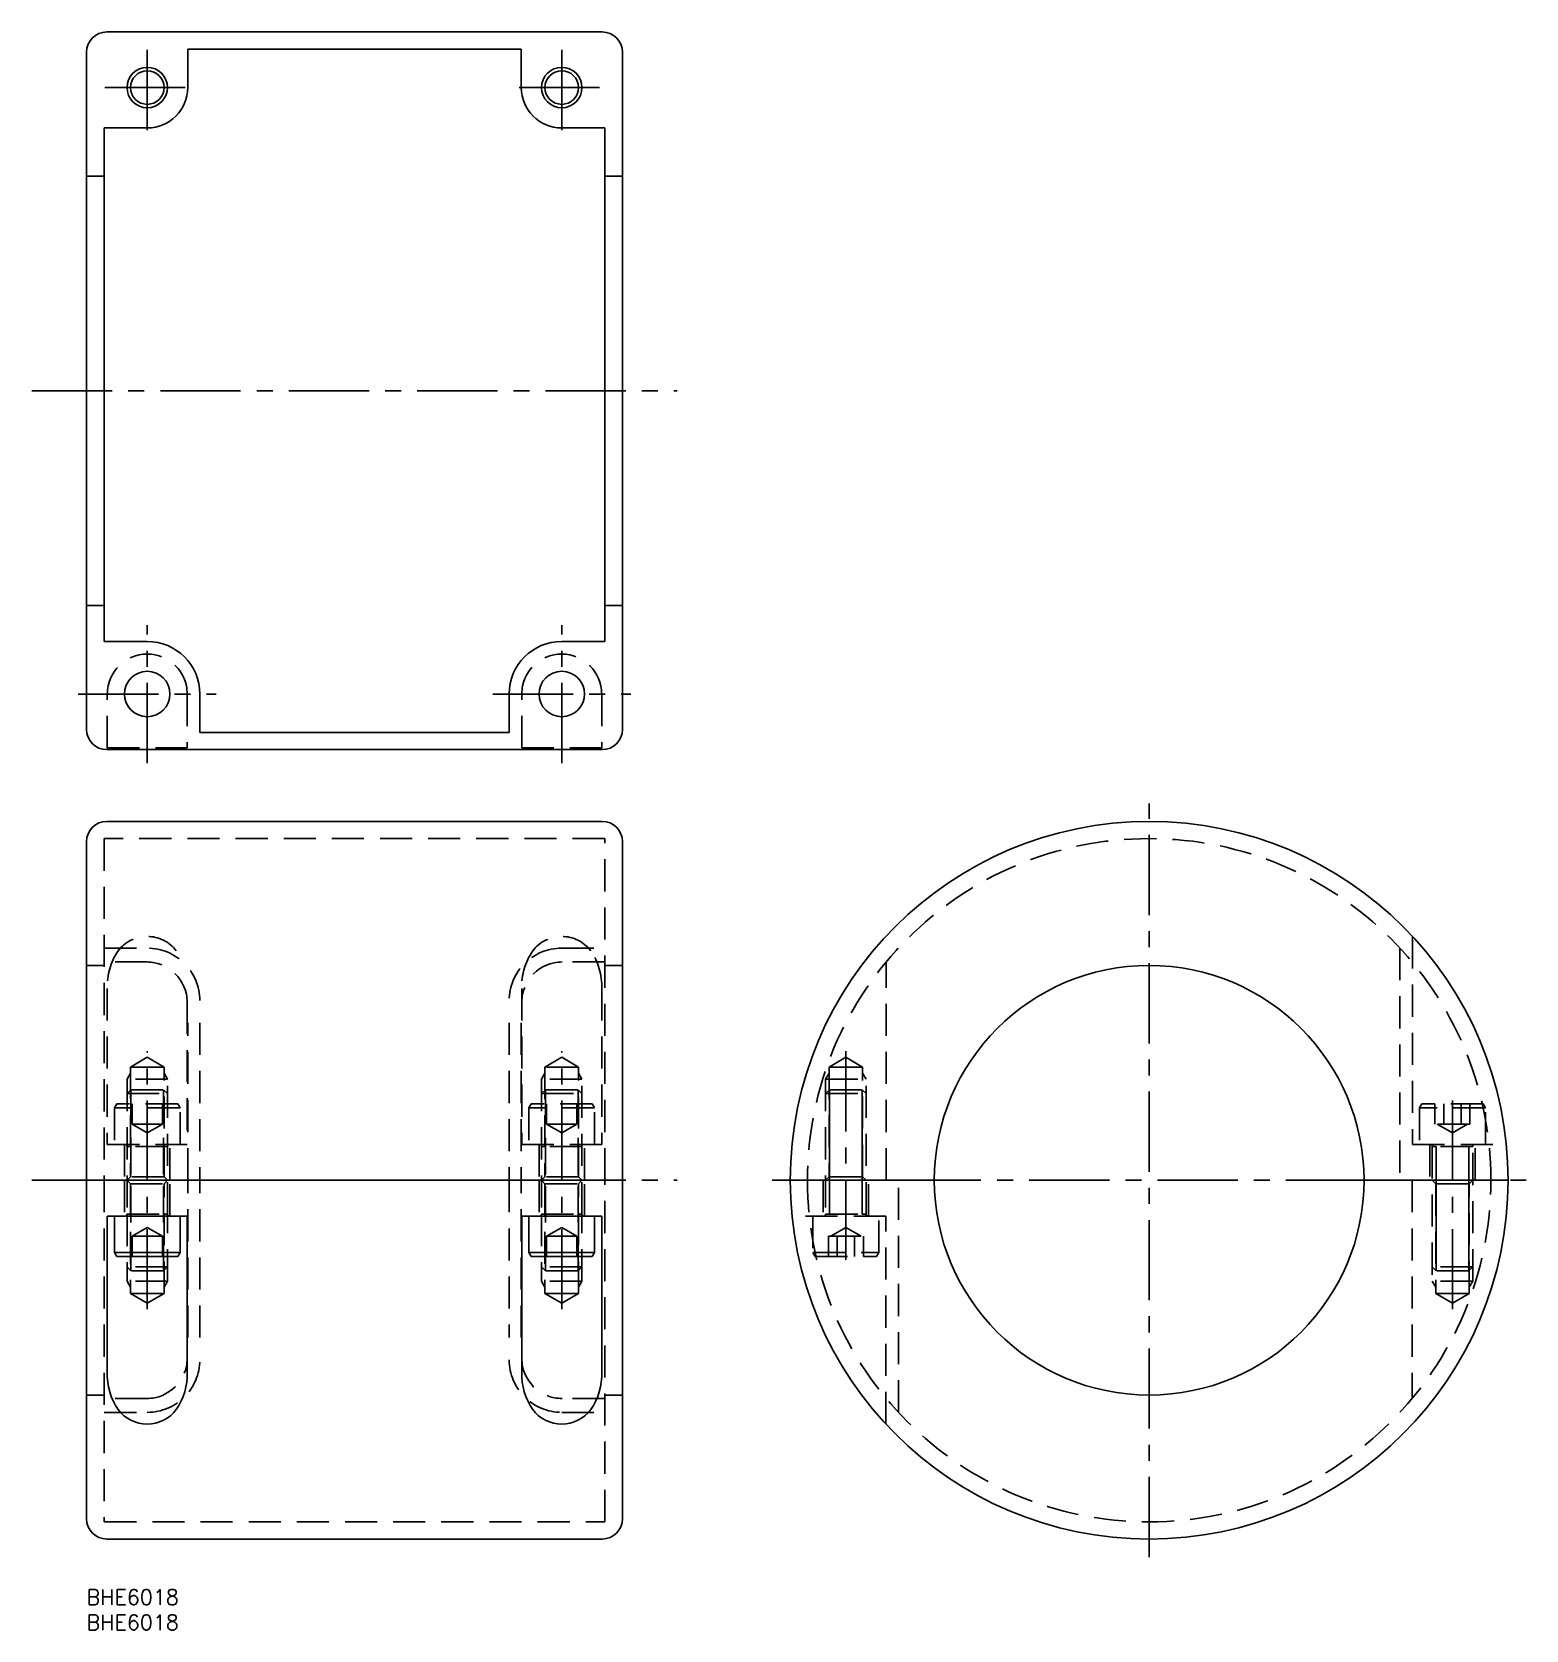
# Model space of a CAD drawing. Extents: x -11 to 285, y -8 to 308.
import ezdxf

# ---------------------------------------------------------------- set-up
doc = ezdxf.new("R2010")
doc.units = 0
doc.header["$LTSCALE"] = 0.5
doc.linetypes.add('CENTER', pattern=[50.8, 31.75, -6.35, 6.35, -6.35])
doc.linetypes.add('DASHED', pattern=[19.05, 12.7, -6.35])
for name, color, linetype in [('MSM_CENTER', 1, 'CENTER'), ('MSM_CONTINUOUS', 7, 'CONTINUOUS'), ('MSM_DASHED', 4, 'DASHED'), ('MSM_NARROW', 5, 'CONTINUOUS'), ('MSM_PART_NUMBER', 7, 'CONTINUOUS')]:
    doc.layers.add(name, color=color, linetype=linetype)
doc.styles.get("Standard").update_dxf_attribs({"font": 'txt.shx', "height": 3, "bigfont": 'bigfont.shx'})

msp = doc.modelspace()

# ---------------------------------------------------------------- linework, layer by layer
at = {"layer": 'MSM_CENTER'}
for p, q in [((12, 288.8), (12, 305.6)), ((94, 288.8), (94, 305.6)), ((3.6, 297.2), (20.4, 297.2)), ((85.6, 297.2), (102.4, 297.2)), ((-10.8, 237.2), (116.8, 237.2)), ((12, 163.55), (12, 190.85)), ((94, 163.55), (94, 190.85)), ((-1.65, 177.2), (25.65, 177.2)), ((80.35, 177.2), (107.65, 177.2)), ((210.2, 6.45), (210.2, 155.55)), ((12, 55.47), (12, 106.53)), ((94, 55.47), (94, 106.53)), ((150.2, 106.53), (150.2, 64.5)), ((270.2, 55.47), (270.2, 97.5)), ((-10.8, 81), (116.8, 81)), ((135.65, 81), (284.75, 81))]:
    msp.add_line(p, q, dxfattribs=at)
at = {"layer": 'MSM_CONTINUOUS'}
for p, q in [((102, 308.2), (4, 308.2)), ((0, 170.2), (0, 304.2)), ((20, 304.8), (20, 297.2)), ((20, 304.8), (86, 304.8)), ((86, 297.2), (86, 304.8)), ((106, 304.2), (106, 170.2)), ((12, 289.2), (3.5, 289.2)), ((3.5, 289.2), (3.5, 187.6)), ((102.5, 289.2), (94, 289.2)), ((102.5, 187.6), (102.5, 289.2)), ((0, 279.7), (3.5, 279.7)), ((102.5, 279.7), (106, 279.7)), ((0, 194.7), (3.5, 194.7)), ((102.5, 194.7), (106, 194.7)), ((3.5, 187.6), (12, 187.6)), ((94, 187.6), (102.5, 187.6)), ((22.4, 177.2), (22.4, 169.6)), ((83.6, 169.6), (83.6, 177.2)), ((22.4, 169.6), (83.6, 169.6)), ((102, 166.2), (4, 166.2)), ((102, 152), (4, 152)), ((0, 81), (0, 148)), ((106, 81), (106, 148)), ((0, 14), (0, 81)), ((0, 81), (106, 81)), ((106, 14), (106, 81)), ((167.7, 81), (139.2, 81)), ((139.2, 81), (167.7, 81)), ((252.7, 81), (281.2, 81)), ((281.2, 81), (252.7, 81)), ((4.1, 43.04), (4.1, 73.9)), ((4.1, 73.9), (19.9, 73.9)), ((5.5, 73.9), (5.5, 66.7)), ((18.5, 66.7), (18.5, 73.9)), ((19.9, 73.9), (19.9, 43.04)), ((86.1, 43.04), (86.1, 73.9)), ((86.1, 73.9), (101.9, 73.9)), ((87.5, 73.9), (87.5, 66.7)), ((100.5, 66.7), (100.5, 73.9)), ((101.9, 73.9), (101.9, 43.04)), ((5.5, 66.7), (5.96, 65.9)), ((5.5, 66.7), (18.5, 66.7)), ((18.04, 65.9), (18.5, 66.7)), ((87.5, 66.7), (87.96, 65.9)), ((87.5, 66.7), (100.5, 66.7)), ((100.04, 65.9), (100.5, 66.7)), ((5.96, 65.9), (18.04, 65.9)), ((87.96, 65.9), (100.04, 65.9)), ((4, 10), (102, 10))]:
    msp.add_line(p, q, dxfattribs=at)
for centre, radius in [((12, 297.2), 3.32), ((94, 297.2), 3.32), ((12, 177.2), 4.5), ((94, 177.2), 4.5)]:
    msp.add_circle(centre, radius, dxfattribs=at)
for centre, radius, start, end in [((4, 304.2), 4, 90, 180), ((102, 304.2), 4, 0, 90), ((12, 297.2), 8, 270, 0), ((94, 297.2), 8, 180, 270), ((12, 177.2), 10.4, 0, 90), ((94, 177.2), 10.4, 90, 180), ((4, 170.2), 4, 180, 270), ((102, 170.2), 4, 270, 0), ((4, 148), 4, 90, 180), ((102, 148), 4, 0, 90), ((210.2, 81), 71, 0, 180), ((210.2, 81), 42.5, 0, 180), ((210.2, 81), 71, 180, 0), ((210.2, 81), 42.5, 180, 0), ((16.37, 42.58), 12.28, 177.8656, 214.5446), ((7.63, 42.58), 12.28, 325.4554, 2.1344), ((98.37, 42.58), 12.28, 177.8656, 214.5446), ((89.63, 42.58), 12.28, 325.4554, 2.1344), ((12, 39.97), 7.21, 217.1103, 322.8231), ((94, 39.97), 7.21, 217.1769, 322.8897), ((4, 14), 4, 180, 270), ((102, 14), 4, 270, 0)]:
    msp.add_arc(centre, radius, start, end, dxfattribs=at)
at = {"layer": 'MSM_DASHED'}
for p, q in [((4.1, 166.56), (4.1, 177.2)), ((19.9, 177.2), (19.9, 166.56)), ((86.1, 166.56), (86.1, 177.2)), ((101.9, 177.2), (101.9, 166.56)), ((4.1, 166.56), (19.9, 166.56)), ((86.1, 166.56), (101.9, 166.56)), ((3.5, 148.6), (3.5, 81)), ((102.5, 148.6), (3.5, 148.6)), ((102.5, 81), (102.5, 148.6)), ((3.5, 126.93), (12, 126.93)), ((94, 126.93), (102.5, 126.93)), ((259.8, 126.93), (259.8, 81)), ((262.3, 129.23), (262.3, 88.1)), ((3.5, 123.5), (0, 123.5)), ((12, 124.19), (3.5, 124.19)), ((102.5, 124.19), (94, 124.19)), ((106, 123.5), (102.5, 123.5)), ((158.2, 81), (158.2, 124.19)), ((4.1, 118.96), (4.1, 88.1)), ((86.1, 118.96), (86.1, 88.1)), ((101.9, 118.96), (101.9, 88.1)), ((19.9, 116.27), (19.9, 88.1)), ((20, 81), (20, 112.14)), ((22.4, 112.14), (22.4, 81)), ((83.6, 112.14), (83.6, 81)), ((86, 112.14), (86, 81)), ((12, 105.32), (8.68, 103.4)), ((15.32, 103.4), (12, 105.32)), ((94, 105.32), (90.68, 103.4)), ((97.32, 103.4), (94, 105.32)), ((150.2, 105.32), (146.88, 103.4)), ((153.52, 103.4), (150.2, 105.32)), ((8, 101), (8.68, 102.17)), ((8.68, 103.4), (8.68, 81.68)), ((15.32, 103.4), (8.68, 103.4)), ((15.32, 81.68), (15.32, 103.4)), ((16, 101), (15.32, 102.17)), ((90, 101), (90.68, 102.17)), ((90.68, 103.4), (90.68, 81.68)), ((97.32, 103.4), (90.68, 103.4)), ((97.32, 81.68), (97.32, 103.4)), ((98, 101), (97.32, 102.17)), ((146.2, 101), (146.88, 102.17)), ((146.88, 103.4), (146.88, 81.68)), ((153.52, 103.4), (146.88, 103.4)), ((153.52, 81.68), (153.52, 103.4)), ((154.2, 101), (153.52, 102.17)), ((8, 101), (8, 74.3)), ((16, 101), (8, 101)), ((8.77, 98.9), (8, 98.13)), ((8, 98.13), (16, 98.13)), ((8.77, 98.9), (15.23, 98.9)), ((8.77, 98.9), (8.77, 74.3)), ((16, 98.13), (15.23, 98.9)), ((15.23, 98.9), (15.23, 74.3)), ((16, 74.3), (16, 101)), ((90, 101), (90, 74.3)), ((98, 101), (90, 101)), ((90.77, 98.9), (90, 98.13)), ((90, 98.13), (98, 98.13)), ((90.77, 98.9), (97.23, 98.9)), ((90.77, 98.9), (90.77, 74.3)), ((98, 98.13), (97.23, 98.9)), ((97.23, 98.9), (97.23, 74.3)), ((98, 74.3), (98, 101)), ((146.2, 101), (146.2, 74.3)), ((146.2, 101), (154.2, 101)), ((146.97, 98.9), (146.2, 98.13)), ((146.2, 98.13), (154.2, 98.13)), ((146.97, 98.9), (153.43, 98.9)), ((146.97, 98.9), (146.97, 74.3)), ((154.2, 98.13), (153.43, 98.9)), ((153.43, 98.9), (153.43, 74.3)), ((154.2, 74.3), (154.2, 101)), ((5.96, 96.1), (5.5, 95.3)), ((5.5, 95.3), (5.5, 88.1)), ((18.5, 95.3), (5.5, 95.3)), ((18.04, 96.1), (5.96, 96.1)), ((9, 92.1), (9, 96.1)), ((15, 92.1), (15, 96.1)), ((18.5, 95.3), (18.04, 96.1)), ((18.5, 88.1), (18.5, 95.3)), ((87.96, 96.1), (87.5, 95.3)), ((87.5, 95.3), (87.5, 88.1)), ((100.5, 95.3), (87.5, 95.3)), ((100.04, 96.1), (87.96, 96.1)), ((91, 92.1), (91, 96.1)), ((97, 92.1), (97, 96.1)), ((100.5, 95.3), (100.04, 96.1)), ((100.5, 88.1), (100.5, 95.3)), ((264.16, 96.1), (263.7, 95.3)), ((263.7, 95.3), (263.7, 88.1)), ((276.7, 95.3), (263.7, 95.3)), ((276.24, 96.1), (264.16, 96.1)), ((266.74, 92.1), (266.74, 96.1)), ((268.47, 92.1), (268.47, 96.1)), ((271.93, 92.1), (271.93, 96.1)), ((273.66, 92.1), (273.66, 96.1)), ((276.7, 95.3), (276.24, 96.1)), ((276.7, 88.1), (276.7, 95.3)), ((15, 92.1), (9, 92.1)), ((9, 92.1), (12, 90.37)), ((12, 90.37), (15, 92.1)), ((97, 92.1), (91, 92.1)), ((91, 92.1), (94, 90.37)), ((94, 90.37), (97, 92.1)), ((146.97, 93.9), (146.97, 74.3)), ((153.43, 93.9), (153.43, 74.3)), ((273.66, 92.1), (266.74, 92.1)), ((267.2, 92.1), (270.2, 90.37)), ((270.2, 90.37), (273.2, 92.1)), ((4.1, 88.1), (19.9, 88.1)), ((7.5, 88.1), (7.5, 81)), ((16, 87.7), (8, 87.7)), ((8, 87.7), (8.77, 87.7)), ((8.77, 63.1), (8.77, 87.7)), ((15.23, 63.1), (15.23, 87.7)), ((16, 87.7), (15.23, 87.7)), ((16.5, 81), (16.5, 88.1)), ((86.1, 88.1), (101.9, 88.1)), ((89.5, 88.1), (89.5, 81)), ((98, 87.7), (90, 87.7)), ((90, 87.7), (90.77, 87.7)), ((90.77, 63.1), (90.77, 87.7)), ((97.23, 63.1), (97.23, 87.7)), ((98, 87.7), (97.23, 87.7)), ((98.5, 81), (98.5, 88.1)), ((262.3, 88.1), (280.84, 88.1)), ((265.7, 88.1), (265.7, 81)), ((266.2, 87.7), (266.2, 61)), ((274.2, 87.7), (266.2, 87.7)), ((266.2, 87.7), (266.97, 87.7)), ((266.2, 87.7), (266.97, 87.7)), ((266.97, 68.1), (266.97, 87.7)), ((266.97, 63.1), (266.97, 87.7)), ((273.43, 68.1), (273.43, 87.7)), ((274.2, 87.7), (273.43, 87.7)), ((273.43, 63.1), (273.43, 87.7)), ((274.2, 87.7), (273.43, 87.7)), ((274.2, 61), (274.2, 87.7)), ((274.7, 81), (274.7, 88.1)), ((3.5, 81), (3.5, 13.4)), ((7.5, 81), (7.5, 73.9)), ((8.68, 81.68), (8, 81)), ((8, 81), (8.68, 80.32)), ((15.32, 81.68), (8.68, 81.68)), ((8.68, 80.32), (8.68, 58.6)), ((8.68, 80.32), (15.32, 80.32)), ((16, 81), (15.32, 81.68)), ((15.32, 80.32), (16, 81)), ((15.32, 58.6), (15.32, 80.32)), ((16.5, 73.9), (16.5, 81)), ((20, 49.86), (20, 81)), ((22.4, 49.86), (22.4, 81)), ((83.6, 81), (83.6, 49.86)), ((86, 49.86), (86, 81)), ((89.5, 81), (89.5, 73.9)), ((90.68, 81.68), (90, 81)), ((90, 81), (90.68, 80.32)), ((97.32, 81.68), (90.68, 81.68)), ((90.68, 80.32), (90.68, 58.6)), ((90.68, 80.32), (97.32, 80.32)), ((98, 81), (97.32, 81.68)), ((97.32, 80.32), (98, 81)), ((97.32, 58.6), (97.32, 80.32)), ((98.5, 73.9), (98.5, 81)), ((102.5, 13.4), (102.5, 81)), ((145.7, 81), (145.7, 73.9)), ((146.88, 81.68), (146.2, 81)), ((153.52, 81.68), (146.88, 81.68)), ((154.2, 81), (153.52, 81.68)), ((154.7, 73.9), (154.7, 81)), ((160.6, 35.07), (160.6, 81)), ((262.2, 81), (262.2, 37.81)), ((266.2, 81), (266.88, 80.32)), ((266.88, 80.32), (266.88, 58.6)), ((266.88, 80.32), (273.52, 80.32)), ((273.52, 80.32), (274.2, 81)), ((273.52, 58.6), (273.52, 80.32)), ((8, 74.3), (8, 61)), ((8, 74.3), (16, 74.3)), ((8, 74.3), (8.77, 74.3)), ((16, 74.3), (15.23, 74.3)), ((16, 61), (16, 74.3)), ((90, 74.3), (90, 61)), ((90, 74.3), (98, 74.3)), ((90, 74.3), (90.77, 74.3)), ((98, 74.3), (97.23, 74.3)), ((98, 61), (98, 74.3)), ((158.1, 73.9), (139.56, 73.9)), ((143.7, 73.9), (143.7, 66.7)), ((146.2, 74.3), (154.2, 74.3)), ((146.2, 74.3), (146.97, 74.3)), ((146.2, 74.3), (146.97, 74.3)), ((154.2, 74.3), (153.43, 74.3)), ((154.2, 74.3), (153.43, 74.3)), ((156.7, 66.7), (156.7, 73.9)), ((158.1, 32.77), (158.1, 73.9)), ((12, 71.63), (9, 69.9)), ((9, 69.9), (9, 65.9)), ((9, 69.9), (15, 69.9)), ((15, 69.9), (12, 71.63)), ((15, 69.9), (15, 65.9)), ((94, 71.63), (91, 69.9)), ((91, 69.9), (91, 65.9)), ((91, 69.9), (97, 69.9)), ((97, 69.9), (94, 71.63)), ((97, 69.9), (97, 65.9)), ((146.74, 69.9), (146.74, 65.9)), ((146.74, 69.9), (153.66, 69.9)), ((150.2, 71.63), (147.2, 69.9)), ((148.47, 69.9), (148.47, 65.9)), ((153.2, 69.9), (150.2, 71.63)), ((151.93, 69.9), (151.93, 65.9)), ((153.66, 69.9), (153.66, 65.9)), ((143.7, 66.7), (144.16, 65.9)), ((143.7, 66.7), (156.7, 66.7)), ((156.24, 65.9), (156.7, 66.7)), ((8, 63.87), (8.77, 63.1)), ((16, 63.87), (8, 63.87)), ((15.23, 63.1), (16, 63.87)), ((98, 63.87), (90, 63.87)), ((90, 63.87), (90.77, 63.1)), ((97.23, 63.1), (98, 63.87)), ((144.16, 65.9), (156.24, 65.9)), ((266.2, 63.87), (266.97, 63.1)), ((274.2, 63.87), (266.2, 63.87)), ((273.43, 63.1), (274.2, 63.87)), ((16, 61), (8, 61)), ((8, 61), (8.68, 59.83)), ((15.23, 63.1), (8.77, 63.1)), ((16, 61), (15.32, 59.83)), ((98, 61), (90, 61)), ((90, 61), (90.68, 59.83)), ((97.23, 63.1), (90.77, 63.1)), ((98, 61), (97.32, 59.83)), ((274.2, 61), (266.2, 61)), ((266.2, 61), (266.88, 59.83)), ((273.43, 63.1), (266.97, 63.1)), ((274.2, 61), (273.52, 59.83)), ((8.68, 58.6), (12, 56.68)), ((8.68, 58.6), (15.32, 58.6)), ((12, 56.68), (15.32, 58.6)), ((90.68, 58.6), (94, 56.68)), ((90.68, 58.6), (97.32, 58.6)), ((94, 56.68), (97.32, 58.6)), ((266.88, 58.6), (270.2, 56.68)), ((266.88, 58.6), (273.52, 58.6)), ((270.2, 56.68), (273.52, 58.6)), ((0, 38.5), (3.5, 38.5)), ((102.5, 38.5), (106, 38.5)), ((12, 37.81), (3.5, 37.81)), ((3.5, 35.07), (12, 35.07)), ((102.5, 37.81), (94, 37.81)), ((94, 35.07), (102.5, 35.07)), ((3.5, 13.4), (102.5, 13.4))]:
    msp.add_line(p, q, dxfattribs=at)
for centre, radius, start, end in [((12, 177.2), 7.9, 0, 180), ((94, 177.2), 7.9, 0, 180), ((210.2, 81), 67.6, 0, 180), ((12, 122.03), 7.21, 37.1769, 142.8897), ((12, 116.53), 10.4, 0.0006, 90), ((94, 116.53), 10.4, 90, 179.9994), ((94, 122.03), 7.21, 37.1103, 142.8231), ((16.37, 119.42), 12.28, 145.4554, 182.1344), ((11.9, 116.19), 8, 0, 90), ((98.37, 119.42), 12.28, 145.4554, 182.1344), ((94.1, 116.19), 8, 90, 180), ((89.63, 119.42), 12.28, 357.8656, 34.5446), ((7.6, 87.7), 0.4, 0, 90), ((16.4, 87.7), 0.4, 90, 180), ((89.6, 87.7), 0.4, 0, 90), ((98.4, 87.7), 0.4, 90, 180), ((265.8, 87.7), 0.4, 0, 90), ((274.6, 87.7), 0.4, 90, 180), ((210.2, 81), 67.6, 180, 0), ((7.6, 74.3), 0.4, 270, 0), ((16.4, 74.3), 0.4, 180, 270), ((89.6, 74.3), 0.4, 270, 0), ((98.4, 74.3), 0.4, 180, 270), ((145.8, 74.3), 0.4, 270, 0), ((154.6, 74.3), 0.4, 180, 270), ((11.9, 45.81), 8, 270, 0), ((12, 45.47), 10.4, 270, 359.9994), ((94, 45.47), 10.4, 180.0006, 270), ((94.1, 45.81), 8, 180, 270)]:
    msp.add_arc(centre, radius, start, end, dxfattribs=at)
at = {"layer": 'MSM_NARROW'}
for centre in [(12, 297.2), (94, 297.2)]:
    msp.add_circle(centre, 4, dxfattribs=at)

# ---------------------------------------------------------------- texts
at = {"layer": 'MSM_PART_NUMBER'}
for p in [(0, -3), (0, -8)]:
    msp.add_text('BHE6018', height=3, dxfattribs=at).set_placement(p)

doc.saveas('drawing.dxf')
